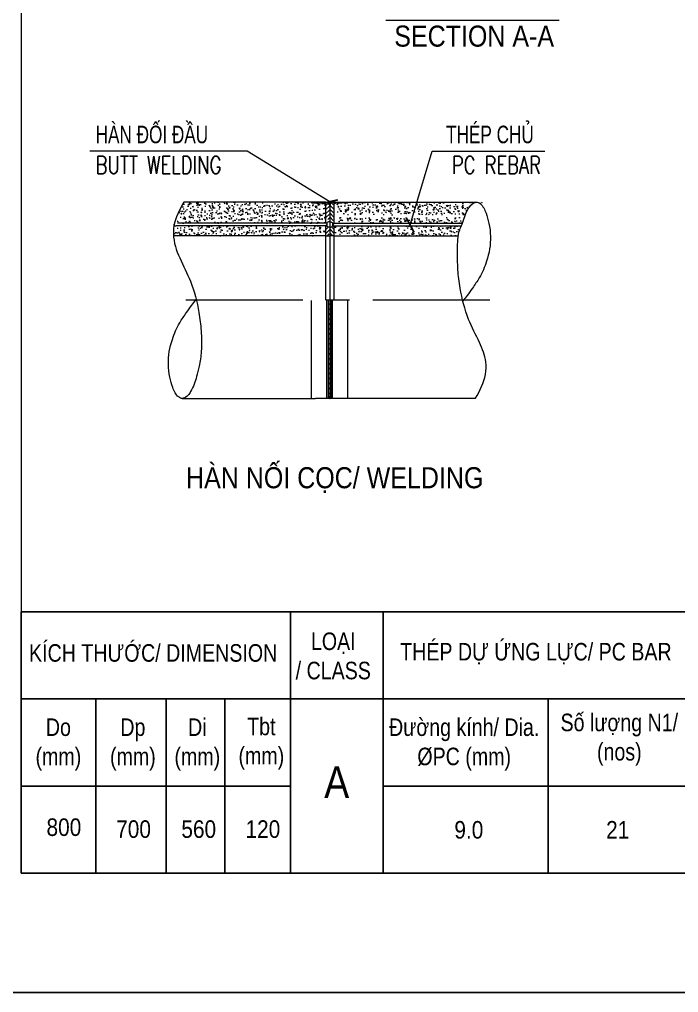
# Model space of a CAD drawing. Header units: millimetres. Extents: x -2123450 to -961021, y -260876 to 649159.
# Drawn here: x -1637070 to -1622988, y -137119 to -116336 of the extents above; entities that cross this region are included whole.
import ezdxf
from ezdxf.enums import TextEntityAlignment as Align

# ---------------------------------------------------------------- set-up
doc = ezdxf.new("R2010")
doc.units = ezdxf.units.MM
doc.header["$LTSCALE"] = 1000
doc.header["$MEASUREMENT"] = 0
doc.linetypes.add('CENTER2', pattern=[1.125, 0.75, -0.125, 0.125, -0.125])
doc.linetypes.add('CENTERX2', pattern=[4, 2.5, -0.5, 0.5, -0.5])
doc.layers.get('0').update_dxf_attribs({"linetype": 'CONTINUOUS'})
doc.layers.get('DEFPOINTS').update_dxf_attribs({"linetype": 'CONTINUOUS'})
for name, color, linetype, lineweight in [('1.NET BAO-F', 3, 'CONTINUOUS', 20), ('4.DIM-F', 1, 'CONTINUOUS', 15), ('9.NET MANH-F', 9, 'CONTINUOUS', 15), ('NDC_S_AXIS', 5, 'CENTER2', 15), ('NDC_S_BREAK-LINE', 1, 'CONTINUOUS', 15), ('NDC_S_CONTINUOUS', 3, 'CONTINUOUS', 20), ('NDC_S_ENG TEXT', 2, 'CONTINUOUS', 9), ('NDC_S_HATCH MATERIAL', 8, 'CONTINUOUS', 13), ('NDC_S_VN TEXT', 7, 'CONTINUOUS', 9)]:
    doc.layers.add(name, color=color, linetype=linetype, lineweight=lineweight)
doc.styles.add('Arial', font='arial.ttf')
doc.styles.add('NDC_ARIAL', font='arial.ttf', dxfattribs={"width": 0.8})
doc.styles.add('NDC_ROMANS', font='romans.shx', dxfattribs={"width": 0.8, "bigfont": 'vns.shx'})
doc.styles.add('Vnsimli', font='vnsimli.shx', dxfattribs={"width": 0.65})
doc.dimstyles.new('D1-1(SC25)', dxfattribs={"dimscale": 25, "dimtxt": 2, "dimasz": 1.5, "dimexe": 1.5, "dimexo": 0, "dimgap": 0.5, "dimtad": 1, "dimdec": 0, "dimzin": 0, "dimdsep": 46, "dimtxsty": 'Vnsimli', "dimblk": 'ARCHTICK', "dimcen": 1, "dimdle": 1.5, "dimclrd": 256, "dimclre": 256, "dimclrt": 2, "dimadec": 0, "dimazin": 0, "dimtfac": 1, "dimtdec": 0, "dimtix": 1, "dimtmove": 2, "dimatfit": 2, "dimldrblk": 'ARCHTICK', "dimfxl": 1, "dimtolj": 1, "dimtzin": 0, "dimlwd": -1, "dimlwe": -1, "dimarcsym": 0})
pattern_1 = [(50, (-1897923.27, -202038.22), (214.93242, -18.80415), [22.47432, -247.21747]), (355, (-1897923.27, -202038.22), (-41.57788, 225.40004), [17.97945, -197.77397]), (100.4514, (-1897905.35, -202039.79), (173.3547, 206.59575), [19.10023, -210.10252]), (46.1842, (-1897923.27, -201978.3), (319.80682, -49.59902), [33.71147, -370.8262]), (96.6356, (-1897896.6, -201982.42), (280.07872, 291.90176), [28.65034, -315.15372]), (351.1842, (-1897923.27, -201978.3), (280.0785, 291.90198), [26.96918, -296.66096]), (21, (-1897893.3, -201993.27), (178.8677, -120.64778), [22.47432, -247.21747]), (326, (-1897893.3, -201993.27), (72.91127, 217.29667), [17.97945, -197.77397]), (71.4514, (-1897878.4, -202003.33), (251.77904, 96.6487), [19.10023, -210.10252]), (37.5, (-1897923.266, -202038.22), (3.643792, 99.754151), [0, -195.37671, 0, -200.77055, 0, -198.523116]), (7.5, (-1897923.27, -202038.22), (78.83077, 118.18844), [0, -114.46918, 0, -190.88185, 0, -75.663527]), (327.5, (-1897990.09, -202038.22), (159.963915, -6.758737), [0, -74.914384, 0, -233.732877, 0, -310.14555]), (317.5, (-1898020.05, -202038.22), (174.75613, 29.99721), [0, -97.3887, 0, -155.2226, 0, -220.24829])]
pattern_2 = [(45, (-3222307.765, 471682.705), (-10.59449372, 10.59449372), [])]

# ---------------------------------------------------------------- blocks, each defined once
blk = doc.blocks.new('_ArchTick')
at = {"color": 0, "linetype": 'ByBlock', "lineweight": 0, "const_width": 0.15}
blk.add_lwpolyline([(-0.5, -0.5), (0.5, 0.5)], dxfattribs=at)

msp = doc.modelspace()

# ---------------------------------------------------------------- hatches: boundary and pattern name
at = {"layer": '9.NET MANH-F', "ltscale": 2}
h = msp.add_hatch(dxfattribs=at)
h.set_pattern_fill('ANSI31', color=256, scale=599.315068, angle=90, style=0)
h.set_pattern_definition([(135, (-2068441.794, 3668.81), (-52.972469, -52.972469), [])])
h.paths.add_polyline_path([(-1630468.57, -124431.1), (-1630440.88, -124431.1), (-1630440.88, -122333.49), (-1630468.57, -122333.49)])
h = msp.add_hatch(dxfattribs=at)
h.set_pattern_fill('ANSI31', color=256, scale=599.315068, angle=90, style=0)
h.set_pattern_definition([(45, (-1192467.655, 3668.81), (52.972469, -52.972469), [])])
h.paths.add_polyline_path([(-1630468.57, -124431.1), (-1630440.88, -124431.1), (-1630440.88, -122333.49), (-1630468.57, -122333.49)])
h = msp.add_hatch(dxfattribs=at)
h.set_pattern_fill('ANSI31', color=256, scale=599.315068, angle=90, style=0)
h.set_pattern_definition([(45, (-1192439.96, 3668.81), (52.972469, -52.972469), [])])
h.paths.add_polyline_path([(-1630440.88, -124431.1), (-1630413.18, -124431.1), (-1630413.18, -122333.49), (-1630440.88, -122333.49)])
h = msp.add_hatch(dxfattribs=at)
h.set_pattern_fill('ANSI31', color=256, scale=599.315068, angle=90, style=0)
h.set_pattern_definition([(135, (-2068414.1, 3668.81), (-52.972469, -52.972469), [])])
h.paths.add_polyline_path([(-1630440.88, -124431.1), (-1630413.18, -124431.1), (-1630413.18, -122333.49), (-1630440.88, -122333.49)])
at = {"layer": 'NDC_S_HATCH MATERIAL'}
h = msp.add_hatch(dxfattribs=at)
h.set_pattern_fill('AR-CONC', color=256, scale=29.965753, style=0)
h.set_pattern_definition(pattern_1)
h.paths.add_polyline_path([(-1633687.41, -120487.19), (-1633695.55, -120685.58), (-1630530.77, -120685.58), (-1630530.77, -120281.36), (-1630563.53, -120248.56), (-1630566.64, -120248.56), (-1630567.28, -120249.02), (-1630567.94, -120249.46), (-1630568.61, -120249.89), (-1630569.29, -120250.31), (-1630569.98, -120250.71), (-1630570.68, -120251.11), (-1630571.39, -120251.48), (-1630572.11, -120251.85), (-1630572.84, -120252.2), (-1630573.58, -120252.54), (-1630574.32, -120252.86), (-1630575.08, -120253.17), (-1630575.84, -120253.47), (-1630576.61, -120253.75), (-1630577.38, -120254.02), (-1630578.16, -120254.27), (-1630578.95, -120254.51), (-1630579.74, -120254.73), (-1630580.54, -120254.94), (-1630581.35, -120255.13), (-1630582.15, -120255.31), (-1630582.97, -120255.47), (-1630583.78, -120255.62), (-1630584.6, -120255.75), (-1630585.43, -120255.87), (-1630586.25, -120255.97), (-1630587.08, -120256.05), (-1630587.91, -120256.12), (-1630588.74, -120256.18), (-1630589.58, -120256.22), (-1630590.41, -120256.24), (-1630591.24, -120256.25), (-1630592.08, -120256.24), (-1630592.91, -120256.22), (-1630593.74, -120256.18), (-1630594.58, -120256.12), (-1630595.41, -120256.05), (-1630596.23, -120255.97), (-1630597.06, -120255.87), (-1630597.88, -120255.75), (-1630598.7, -120255.62), (-1630599.52, -120255.47), (-1630600.33, -120255.31), (-1630601.14, -120255.13), (-1630601.95, -120254.94), (-1630602.74, -120254.73), (-1630603.54, -120254.51), (-1630604.33, -120254.27), (-1630605.11, -120254.02), (-1630605.88, -120253.75), (-1630606.65, -120253.47), (-1630607.41, -120253.17), (-1630608.16, -120252.86), (-1630608.91, -120252.54), (-1630609.65, -120252.2), (-1630610.38, -120251.85), (-1630611.09, -120251.48), (-1630611.8, -120251.11), (-1630612.51, -120250.71), (-1630613.2, -120250.31), (-1630613.88, -120249.89), (-1630614.55, -120249.46), (-1630615.2, -120249.02), (-1630615.85, -120248.56), (-1630698.75, -120248.56), (-1630699.39, -120249.02), (-1630700.05, -120249.46), (-1630700.72, -120249.89), (-1630701.4, -120250.31), (-1630702.09, -120250.71), (-1630702.79, -120251.11), (-1630703.5, -120251.48), (-1630704.22, -120251.85), (-1630704.95, -120252.2), (-1630705.69, -120252.54), (-1630706.43, -120252.86), (-1630707.19, -120253.17), (-1630707.95, -120253.47), (-1630708.72, -120253.75), (-1630709.49, -120254.02), (-1630710.27, -120254.27), (-1630711.06, -120254.51), (-1630711.85, -120254.73), (-1630712.65, -120254.94), (-1630713.46, -120255.13), (-1630714.27, -120255.31), (-1630715.08, -120255.47), (-1630715.89, -120255.62), (-1630716.71, -120255.75), (-1630717.54, -120255.87), (-1630718.36, -120255.97), (-1630719.19, -120256.05), (-1630720.02, -120256.12), (-1630720.85, -120256.18), (-1630721.69, -120256.22), (-1630722.52, -120256.24), (-1630723.36, -120256.25), (-1630724.19, -120256.24), (-1630725.02, -120256.22), (-1630725.86, -120256.18), (-1630726.69, -120256.12), (-1630727.52, -120256.05), (-1630728.35, -120255.97), (-1630729.17, -120255.87), (-1630730, -120255.75), (-1630730.82, -120255.62), (-1630731.63, -120255.47), (-1630732.44, -120255.31), (-1630733.25, -120255.13), (-1630734.06, -120254.94), (-1630734.86, -120254.73), (-1630735.65, -120254.51), (-1630736.44, -120254.27), (-1630737.22, -120254.02), (-1630737.99, -120253.75), (-1630738.76, -120253.47), (-1630739.52, -120253.17), (-1630740.28, -120252.86), (-1630741.02, -120252.54), (-1630741.76, -120252.2), (-1630742.49, -120251.85), (-1630743.21, -120251.48), (-1630743.92, -120251.11), (-1630744.62, -120250.71), (-1630745.31, -120250.31), (-1630745.99, -120249.89), (-1630746.66, -120249.46), (-1630747.32, -120249.02), (-1630747.96, -120248.56), (-1630830.43, -120248.56), (-1630830.43, -120235.89), (-1633556.86, -120235.89), (-1633565.96, -120252.28), (-1633575.89, -120270.19), (-1633585.79, -120288.11), (-1633595.63, -120306.05), (-1633605.41, -120324), (-1633615.09, -120341.98), (-1633624.68, -120359.99), (-1633634.14, -120378.03), (-1633643.46, -120396.1), (-1633652.63, -120414.22), (-1633661.63, -120432.38), (-1633670.44, -120450.59), (-1633679.04, -120468.86), (-1633757.73, -120685.48)])
h = msp.add_hatch(dxfattribs=at)
h.set_pattern_fill('ANSI31', color=256, scale=119.863014, style=0)
h.set_pattern_definition(pattern_2)
h.paths.add_polyline_path([(-1630521.05, -120235.89), (-1630830.43, -120235.89), (-1630830.43, -120248.56), (-1630521.05, -120248.56)])
h = msp.add_hatch(dxfattribs=at)
h.set_pattern_fill('ANSI31', color=256, scale=479.452055, angle=90, style=0)
h.set_pattern_definition([(225, (-1897923.266, -136664.89), (-42.377975, 42.377975), [])])
h.paths.add_polyline_path([(-1630530.77, -120237.32), (-1630440.88, -120237.32), (-1630440.88, -120601.26), (-1630452.8, -120601.26), (-1630453.7, -120601.21), (-1630454.61, -120601.17), (-1630455.53, -120601.16), (-1630456.46, -120601.15), (-1630457.38, -120601.17), (-1630458.32, -120601.2), (-1630459.25, -120601.25), (-1630460.19, -120601.32), (-1630461.13, -120601.4), (-1630462.08, -120601.5), (-1630463.02, -120601.62), (-1630463.97, -120601.75), (-1630464.92, -120601.9), (-1630465.86, -120602.07), (-1630466.81, -120602.25), (-1630467.75, -120602.45), (-1630468.69, -120602.67), (-1630469.63, -120602.9), (-1630470.57, -120603.15), (-1630471.5, -120603.41), (-1630472.43, -120603.69), (-1630473.35, -120603.99), (-1630474.27, -120604.3), (-1630475.18, -120604.62), (-1630476.09, -120604.96), (-1630476.98, -120605.32), (-1630477.88, -120605.69), (-1630478.76, -120606.07), (-1630479.63, -120606.47), (-1630480.5, -120606.88), (-1630481.35, -120607.3), (-1630482.2, -120607.74), (-1630483.03, -120608.19), (-1630483.86, -120608.66), (-1630484.67, -120609.13), (-1630485.47, -120609.62), (-1630486.25, -120610.12), (-1630487.03, -120610.63), (-1630487.79, -120611.15), (-1630488.53, -120611.69), (-1630489.27, -120612.23), (-1630489.98, -120612.79), (-1630490.68, -120613.35), (-1630491.37, -120613.93), (-1630492.04, -120614.51), (-1630492.69, -120615.1), (-1630493.33, -120615.71), (-1630493.94, -120616.32), (-1630494.54, -120616.93), (-1630495.13, -120617.56), (-1630495.69, -120618.19), (-1630496.23, -120618.83), (-1630496.76, -120619.47), (-1630497.27, -120620.12), (-1630497.75, -120620.78), (-1630498.22, -120621.44), (-1630498.66, -120622.11), (-1630499.09, -120622.78), (-1630499.49, -120623.45), (-1630499.88, -120624.13), (-1630500.24, -120624.81), (-1630500.58, -120625.5), (-1630500.9, -120626.18), (-1630501.2, -120626.87), (-1630530.77, -120626.87)])
h.paths.add_polyline_path([(-1630501.2, -120745.52), (-1630501.2, -120686.8), (-1630530.77, -120686.8), (-1630530.77, -120943.82), (-1630521.05, -120943.82), (-1630521.05, -120956.5), (-1630467.83, -120956.5), (-1630440.88, -120895.97), (-1630440.88, -120771.13), (-1630452.8, -120771.13), (-1630453.56, -120771.17), (-1630454.33, -120771.2), (-1630455.1, -120771.23), (-1630455.87, -120771.23), (-1630456.65, -120771.23), (-1630457.43, -120771.22), (-1630458.22, -120771.19), (-1630459.01, -120771.15), (-1630459.8, -120771.1), (-1630460.59, -120771.04), (-1630461.38, -120770.96), (-1630462.18, -120770.87), (-1630462.97, -120770.77), (-1630463.77, -120770.66), (-1630464.57, -120770.54), (-1630465.36, -120770.41), (-1630466.16, -120770.26), (-1630466.96, -120770.1), (-1630467.75, -120769.93), (-1630468.54, -120769.75), (-1630469.33, -120769.56), (-1630470.12, -120769.36), (-1630470.91, -120769.14), (-1630471.7, -120768.92), (-1630472.48, -120768.68), (-1630473.25, -120768.43), (-1630474.03, -120768.17), (-1630474.8, -120767.9), (-1630475.56, -120767.62), (-1630476.32, -120767.33), (-1630477.08, -120767.03), (-1630477.83, -120766.72), (-1630478.57, -120766.4), (-1630479.31, -120766.07), (-1630480.04, -120765.73), (-1630480.77, -120765.38), (-1630481.49, -120765.02), (-1630482.2, -120764.65), (-1630482.9, -120764.27), (-1630483.6, -120763.88), (-1630484.29, -120763.48), (-1630484.96, -120763.08), (-1630485.63, -120762.66), (-1630486.3, -120762.24), (-1630486.95, -120761.81), (-1630487.59, -120761.37), (-1630488.22, -120760.93), (-1630488.84, -120760.47), (-1630489.46, -120760.01), (-1630490.06, -120759.54), (-1630490.65, -120759.06), (-1630491.23, -120758.58), (-1630491.79, -120758.09), (-1630492.35, -120757.6), (-1630492.89, -120757.09), (-1630493.42, -120756.59), (-1630493.94, -120756.07), (-1630494.45, -120755.55), (-1630494.94, -120755.03), (-1630495.42, -120754.5), (-1630495.89, -120753.96), (-1630496.35, -120753.42), (-1630496.79, -120752.88), (-1630497.21, -120752.33), (-1630497.63, -120751.78), (-1630498.02, -120751.22), (-1630498.41, -120750.67), (-1630498.78, -120750.1), (-1630499.13, -120749.54), (-1630499.47, -120748.97), (-1630499.8, -120748.4), (-1630500.11, -120747.83), (-1630500.4, -120747.25), (-1630500.68, -120746.67), (-1630500.95, -120746.09)])
h = msp.add_hatch(color=256, dxfattribs=at)
edge = h.paths.add_edge_path()
edge.add_arc((-1630440.88, -120298.37), 68.05, 66.664535, 90)
edge.add_line((-1630440.88, -120230.33), (-1630440.88, -120296.42))
edge.add_line((-1630440.88, -120296.42), (-1630431.9, -120296.42))
edge.add_line((-1630431.9, -120296.42), (-1630413.92, -120235.89))
edge = h.paths.add_edge_path()
edge.add_arc((-1630440.88, -120298.37), 68.05, 90, 113.335465)
edge.add_line((-1630467.83, -120235.89), (-1630449.85, -120296.42))
edge.add_line((-1630449.85, -120296.42), (-1630440.88, -120296.42))
edge.add_line((-1630440.88, -120296.42), (-1630440.88, -120230.33))
h = msp.add_hatch(dxfattribs=at)
h.set_pattern_fill('ANSI31', color=256, scale=479.452055, style=0)
h.set_pattern_definition([(315, (-1897923.266, -136664.89), (-42.377975, -42.377975), [])])
h.paths.add_polyline_path([(-1630440.88, -120237.32), (-1630350.98, -120237.32), (-1630350.98, -120626.87), (-1630380.56, -120626.87), (-1630380.85, -120626.18), (-1630381.17, -120625.5), (-1630381.51, -120624.81), (-1630381.88, -120624.13), (-1630382.26, -120623.45), (-1630382.66, -120622.78), (-1630383.09, -120622.11), (-1630383.53, -120621.44), (-1630384, -120620.78), (-1630384.49, -120620.12), (-1630384.99, -120619.47), (-1630385.52, -120618.83), (-1630386.06, -120618.19), (-1630386.63, -120617.56), (-1630387.21, -120616.93), (-1630387.81, -120616.32), (-1630388.43, -120615.71), (-1630389.06, -120615.1), (-1630389.72, -120614.51), (-1630390.39, -120613.93), (-1630391.07, -120613.35), (-1630391.77, -120612.79), (-1630392.49, -120612.23), (-1630393.22, -120611.69), (-1630393.97, -120611.15), (-1630394.73, -120610.63), (-1630395.5, -120610.12), (-1630396.29, -120609.62), (-1630397.09, -120609.13), (-1630397.9, -120608.66), (-1630398.72, -120608.19), (-1630399.55, -120607.74), (-1630400.4, -120607.3), (-1630401.26, -120606.88), (-1630402.12, -120606.47), (-1630402.99, -120606.07), (-1630403.88, -120605.69), (-1630404.77, -120605.32), (-1630405.67, -120604.96), (-1630406.57, -120604.62), (-1630407.48, -120604.3), (-1630408.4, -120603.99), (-1630409.33, -120603.69), (-1630410.25, -120603.41), (-1630411.19, -120603.15), (-1630412.12, -120602.9), (-1630413.06, -120602.67), (-1630414, -120602.45), (-1630414.95, -120602.25), (-1630415.89, -120602.07), (-1630416.84, -120601.9), (-1630417.78, -120601.75), (-1630418.73, -120601.62), (-1630419.68, -120601.5), (-1630420.62, -120601.4), (-1630421.56, -120601.32), (-1630422.5, -120601.25), (-1630423.44, -120601.2), (-1630424.37, -120601.17), (-1630425.3, -120601.15), (-1630426.22, -120601.16), (-1630427.14, -120601.17), (-1630428.05, -120601.21), (-1630428.96, -120601.26), (-1630440.88, -120601.26)])
h.paths.add_polyline_path([(-1630387.81, -120697.36), (-1630387.5, -120697.06), (-1630387.21, -120696.74)])
h.paths.add_polyline_path([(-1630413.53, -120711.12), (-1630413.06, -120711.01), (-1630414, -120711.22)])
h.paths.add_polyline_path([(-1630415.42, -120711.52), (-1630414.95, -120711.42), (-1630415.89, -120711.61)])
h.paths.add_polyline_path([(-1630411.65, -120710.66), (-1630411.19, -120710.53), (-1630412.12, -120710.78)])
h.paths.add_polyline_path([(-1630417.31, -120711.86), (-1630416.84, -120711.77), (-1630417.78, -120711.92)])
h.paths.add_polyline_path([(-1630409.79, -120710.13), (-1630409.33, -120709.98), (-1630410.25, -120710.26)])
h.paths.add_polyline_path([(-1630419.2, -120712.12), (-1630418.73, -120712.06), (-1630419.68, -120712.17)])
h.paths.add_polyline_path([(-1630407.94, -120709.54), (-1630407.48, -120709.38), (-1630408.4, -120709.69)])
h.paths.add_polyline_path([(-1630421.09, -120712.32), (-1630420.62, -120712.27), (-1630421.56, -120712.36)])
h.paths.add_polyline_path([(-1630406.12, -120708.89), (-1630405.67, -120708.72), (-1630406.57, -120709.06)])
h.paths.add_polyline_path([(-1630422.97, -120712.46), (-1630422.5, -120712.42), (-1630423.44, -120712.47)])
h.paths.add_polyline_path([(-1630404.32, -120708.18), (-1630403.88, -120707.99), (-1630404.77, -120708.36)])
h.paths.add_polyline_path([(-1630424.84, -120712.52), (-1630424.37, -120712.51), (-1630425.3, -120712.52)])
h.paths.add_polyline_path([(-1630402.55, -120707.42), (-1630402.12, -120707.21), (-1630402.99, -120707.61)])
h.paths.add_polyline_path([(-1630426.68, -120712.52), (-1630426.22, -120712.52), (-1630427.14, -120712.5)])
h.paths.add_polyline_path([(-1630400.82, -120706.59), (-1630400.4, -120706.38), (-1630401.26, -120706.8)])
h.paths.add_polyline_path([(-1630380.56, -120686.8), (-1630380.56, -120745.52), (-1630381.01, -120746.54), (-1630381.51, -120747.56), (-1630382.05, -120748.57), (-1630382.64, -120749.58), (-1630383.28, -120750.57), (-1630383.97, -120751.56), (-1630384.7, -120752.54), (-1630385.47, -120753.5), (-1630386.28, -120754.45), (-1630387.14, -120755.38), (-1630388.04, -120756.3), (-1630388.97, -120757.2), (-1630389.95, -120758.08), (-1630390.96, -120758.94), (-1630392, -120759.78), (-1630393.08, -120760.6), (-1630394.19, -120761.39), (-1630395.34, -120762.16), (-1630396.51, -120762.91), (-1630397.71, -120763.62), (-1630398.93, -120764.31), (-1630400.18, -120764.97), (-1630401.46, -120765.61), (-1630402.75, -120766.21), (-1630404.06, -120766.78), (-1630405.39, -120767.32), (-1630406.74, -120767.83), (-1630408.1, -120768.3), (-1630409.48, -120768.74), (-1630410.86, -120769.15), (-1630412.25, -120769.52), (-1630413.65, -120769.86), (-1630415.06, -120770.16), (-1630416.46, -120770.42), (-1630417.87, -120770.65), (-1630419.28, -120770.84), (-1630420.69, -120770.99), (-1630422.09, -120771.11), (-1630423.48, -120771.19), (-1630424.87, -120771.23), (-1630426.24, -120771.23), (-1630427.61, -120771.2), (-1630428.96, -120771.13), (-1630440.88, -120771.13), (-1630440.88, -120895.97), (-1630413.92, -120956.5), (-1630360.7, -120956.5), (-1630360.7, -120943.82), (-1630350.98, -120943.82), (-1630350.98, -120686.8)])
h.paths.add_polyline_path([(-1630399.13, -120705.72), (-1630398.72, -120705.49), (-1630399.55, -120705.94)])
h.paths.add_polyline_path([(-1630381.17, -120688.18), (-1630381, -120687.84), (-1630380.85, -120687.49)])
h.paths.add_polyline_path([(-1630397.48, -120704.79), (-1630397.09, -120704.55), (-1630397.9, -120705.02)])
h.paths.add_polyline_path([(-1630381.88, -120689.54), (-1630381.68, -120689.21), (-1630381.51, -120688.86)])
h.paths.add_polyline_path([(-1630395.89, -120703.81), (-1630395.5, -120703.56), (-1630396.29, -120704.06)])
h.paths.add_polyline_path([(-1630382.66, -120690.9), (-1630382.45, -120690.56), (-1630382.26, -120690.22)])
h.paths.add_polyline_path([(-1630394.34, -120702.79), (-1630393.97, -120702.52), (-1630394.73, -120703.05)])
h.paths.add_polyline_path([(-1630383.53, -120692.24), (-1630383.3, -120691.9), (-1630383.09, -120691.57)])
h.paths.add_polyline_path([(-1630392.85, -120701.72), (-1630392.49, -120701.44), (-1630393.22, -120701.99)])
h.paths.add_polyline_path([(-1630384.49, -120693.55), (-1630384.23, -120693.23), (-1630384, -120692.9)])
h.paths.add_polyline_path([(-1630391.41, -120700.61), (-1630391.07, -120700.32), (-1630391.77, -120700.89)])
h.paths.add_polyline_path([(-1630385.52, -120694.85), (-1630385.25, -120694.53), (-1630384.99, -120694.2)])
h.paths.add_polyline_path([(-1630390.04, -120699.46), (-1630389.72, -120699.17), (-1630390.39, -120699.75)])
h.paths.add_polyline_path([(-1630386.63, -120696.12), (-1630386.34, -120695.81), (-1630386.06, -120695.49)])
h.paths.add_polyline_path([(-1630389.06, -120698.57), (-1630388.74, -120698.28), (-1630388.43, -120697.97)])
h = msp.add_hatch(dxfattribs=at)
h.set_pattern_fill('ANSI31', color=256, scale=119.863014, style=0)
h.set_pattern_definition(pattern_2)
h.paths.add_polyline_path([(-1630360.7, -120235.89), (-1630051.32, -120235.89), (-1630051.32, -120248.56), (-1630360.7, -120248.56)])
h = msp.add_hatch(dxfattribs=at)
h.set_pattern_fill('AR-CONC', color=256, scale=29.965753, style=0)
h.set_pattern_definition(pattern_1)
h.paths.add_polyline_path([(-1627627.14, -121074.93), (-1627627.14, -121074.93), (-1627627.34, -121075.67)])
h.paths.add_polyline_path([(-1627218.42, -120279.52), (-1627219.12, -120279.97), (-1627217.71, -120279.09)])
h.paths.add_polyline_path([(-1627286.32, -120332.71), (-1627286.92, -120333.28), (-1627285.72, -120332.14)])
h.paths.add_polyline_path([(-1627380.85, -120451.2), (-1627381.3, -120451.9), (-1627381.74, -120452.61)])
h.paths.add_polyline_path([(-1627379.06, -120448.39), (-1627379.51, -120449.09), (-1627379.96, -120449.79)])
h.paths.add_polyline_path([(-1627283.9, -120330.43), (-1627284.51, -120331), (-1627283.3, -120329.86)])
h.paths.add_polyline_path([(-1627288.72, -120335.01), (-1627289.31, -120335.59), (-1627288.12, -120334.43)])
h.paths.add_polyline_path([(-1627382.63, -120454.02), (-1627383.07, -120454.72), (-1627383.51, -120455.43)])
h.paths.add_polyline_path([(-1627377.27, -120445.59), (-1627377.72, -120446.28), (-1627378.17, -120446.99)])
h.paths.add_polyline_path([(-1627281.47, -120328.16), (-1627282.08, -120328.73), (-1627280.86, -120327.6)])
h.paths.add_polyline_path([(-1627291.1, -120337.32), (-1627291.69, -120337.91), (-1627290.5, -120336.75)])
h.paths.add_polyline_path([(-1627384.4, -120456.84), (-1627384.83, -120457.54), (-1627385.28, -120458.25)])
h.paths.add_polyline_path([(-1627375.46, -120442.79), (-1627375.91, -120443.48), (-1627376.37, -120444.19)])
h.paths.add_polyline_path([(-1627279.03, -120325.91), (-1627279.64, -120326.47), (-1627278.41, -120325.35)])
h.paths.add_polyline_path([(-1627293.46, -120339.65), (-1627294.05, -120340.24), (-1627292.87, -120339.07)])
h.paths.add_polyline_path([(-1627386.15, -120459.67), (-1627386.59, -120460.37), (-1627387.03, -120461.08)])
h.paths.add_polyline_path([(-1627373.64, -120440), (-1627374.1, -120440.69), (-1627374.55, -120441.39)])
h.paths.add_polyline_path([(-1627276.57, -120323.68), (-1627277.18, -120324.24), (-1627275.95, -120323.13)])
h.paths.add_polyline_path([(-1627295.81, -120342), (-1627296.39, -120342.59), (-1627295.22, -120341.42)])
h.paths.add_polyline_path([(-1627387.9, -120462.5), (-1627388.34, -120463.21), (-1627388.77, -120463.92)])
h.paths.add_polyline_path([(-1627371.81, -120437.22), (-1627372.27, -120437.91), (-1627372.73, -120438.61)])
h.paths.add_polyline_path([(-1627274.09, -120321.47), (-1627274.71, -120322.02), (-1627273.47, -120320.92)])
h.paths.add_polyline_path([(-1627298.14, -120344.37), (-1627298.72, -120344.96), (-1627297.56, -120343.78)])
h.paths.add_polyline_path([(-1627389.64, -120465.34), (-1627390.07, -120466.05), (-1627390.51, -120466.76)])
h.paths.add_polyline_path([(-1627369.98, -120434.45), (-1627370.44, -120435.13), (-1627370.9, -120435.83)])
h.paths.add_polyline_path([(-1627271.6, -120319.27), (-1627272.22, -120319.82), (-1627270.97, -120318.73)])
h.paths.add_polyline_path([(-1627300.46, -120346.74), (-1627301.03, -120347.34), (-1627299.88, -120346.15)])
h.paths.add_polyline_path([(-1627391.37, -120468.19), (-1627391.8, -120468.89), (-1627392.23, -120469.61)])
h.paths.add_polyline_path([(-1627368.13, -120431.68), (-1627368.59, -120432.37), (-1627369.05, -120433.06)])
h.paths.add_polyline_path([(-1627269.09, -120317.09), (-1627269.71, -120317.64), (-1627268.45, -120316.55)])
h.paths.add_polyline_path([(-1627302.76, -120349.14), (-1627303.33, -120349.74), (-1627302.18, -120348.54)])
h.paths.add_polyline_path([(-1627393.09, -120471.04), (-1627393.52, -120471.75), (-1627393.95, -120472.46)])
h.paths.add_polyline_path([(-1627366.27, -120428.92), (-1627366.73, -120429.61), (-1627367.2, -120430.3)])
h.paths.add_polyline_path([(-1627266.56, -120314.93), (-1627267.19, -120315.47), (-1627265.93, -120314.4)])
h.paths.add_polyline_path([(-1627305.04, -120351.55), (-1627305.61, -120352.15), (-1627304.47, -120350.95)])
h.paths.add_polyline_path([(-1627394.81, -120473.89), (-1627395.23, -120474.6), (-1627395.66, -120475.32)])
h.paths.add_polyline_path([(-1627364.39, -120426.17), (-1627364.86, -120426.85), (-1627365.33, -120427.54)])
h.paths.add_polyline_path([(-1627264.02, -120312.79), (-1627264.65, -120313.33), (-1627263.38, -120312.26)])
h.paths.add_polyline_path([(-1627307.31, -120353.97), (-1627307.87, -120354.58), (-1627306.74, -120353.36)])
h.paths.add_polyline_path([(-1627396.51, -120476.75), (-1627396.93, -120477.46), (-1627397.36, -120478.18)])
h.paths.add_polyline_path([(-1627362.51, -120423.43), (-1627362.98, -120424.11), (-1627363.45, -120424.8)])
h.paths.add_polyline_path([(-1627261.46, -120310.67), (-1627262.1, -120311.2), (-1627260.82, -120310.15)])
h.paths.add_polyline_path([(-1627309.56, -120356.41), (-1627310.12, -120357.02), (-1627309, -120355.8)])
h.paths.add_polyline_path([(-1627398.21, -120479.62), (-1627398.63, -120480.33), (-1627399.05, -120481.05)])
h.paths.add_polyline_path([(-1627360.62, -120420.7), (-1627361.09, -120421.37), (-1627361.56, -120422.06)])
h.paths.add_polyline_path([(-1627258.89, -120308.57), (-1627259.53, -120309.1), (-1627258.24, -120308.05)])
h.paths.add_polyline_path([(-1627311.79, -120358.86), (-1627312.35, -120359.47), (-1627311.24, -120358.25)])
h.paths.add_polyline_path([(-1627399.9, -120482.49), (-1627400.31, -120483.2), (-1627400.74, -120483.92)])
h.paths.add_polyline_path([(-1627358.71, -120417.97), (-1627359.19, -120418.65), (-1627359.66, -120419.33)])
h.paths.add_polyline_path([(-1627256.3, -120306.49), (-1627256.95, -120307.01), (-1627255.65, -120305.97)])
h.paths.add_polyline_path([(-1627314.01, -120361.32), (-1627314.56, -120361.94), (-1627313.46, -120360.71)])
h.paths.add_polyline_path([(-1627401.58, -120485.36), (-1627401.99, -120486.08), (-1627402.41, -120486.8)])
h.paths.add_polyline_path([(-1627356.79, -120415.26), (-1627357.27, -120415.93), (-1627357.75, -120416.61)])
h.paths.add_polyline_path([(-1627253.69, -120304.42), (-1627254.35, -120304.94), (-1627253.04, -120303.91)])
h.paths.add_polyline_path([(-1627316.21, -120363.8), (-1627316.76, -120364.43), (-1627315.67, -120363.18)])
h.paths.add_polyline_path([(-1627403.25, -120488.24), (-1627403.66, -120488.96), (-1627404.08, -120489.68)])
h.paths.add_polyline_path([(-1627354.86, -120412.55), (-1627355.34, -120413.22), (-1627355.83, -120413.9)])
h.paths.add_polyline_path([(-1627251.07, -120302.38), (-1627251.73, -120302.89), (-1627250.42, -120301.88)])
h.paths.add_polyline_path([(-1627318.4, -120366.29), (-1627318.95, -120366.92), (-1627317.86, -120365.67)])
h.paths.add_polyline_path([(-1627404.91, -120491.12), (-1627405.33, -120491.84), (-1627405.74, -120492.56)])
h.paths.add_polyline_path([(-1627352.92, -120409.85), (-1627353.4, -120410.52), (-1627353.89, -120411.2)])
h.paths.add_polyline_path([(-1627248.44, -120300.36), (-1627249.1, -120300.86), (-1627247.78, -120299.86)])
h.paths.add_polyline_path([(-1627320.58, -120368.8), (-1627321.12, -120369.43), (-1627320.03, -120368.17)])
h.paths.add_polyline_path([(-1627406.57, -120494), (-1627406.98, -120494.72), (-1627407.39, -120495.45)])
h.paths.add_polyline_path([(-1627350.96, -120407.17), (-1627351.45, -120407.83), (-1627351.94, -120408.51)])
h.paths.add_polyline_path([(-1627245.79, -120298.36), (-1627246.45, -120298.86), (-1627245.12, -120297.86)])
h.paths.add_polyline_path([(-1627322.73, -120371.32), (-1627323.27, -120371.95), (-1627322.2, -120370.69)])
h.paths.add_polyline_path([(-1627408.22, -120496.89), (-1627408.63, -120497.61), (-1627409.04, -120498.34)])
h.paths.add_polyline_path([(-1627349, -120404.49), (-1627349.49, -120405.15), (-1627349.98, -120405.83)])
h.paths.add_polyline_path([(-1627243.12, -120296.37), (-1627243.79, -120296.87), (-1627242.45, -120295.89)])
h.paths.add_polyline_path([(-1627324.88, -120373.85), (-1627325.41, -120374.49), (-1627324.34, -120373.22)])
h.paths.add_polyline_path([(-1627409.86, -120499.79), (-1627410.27, -120500.51), (-1627410.68, -120501.23)])
h.paths.add_polyline_path([(-1627347.02, -120401.82), (-1627347.51, -120402.49), (-1627348.01, -120403.16)])
h.paths.add_polyline_path([(-1627240.44, -120294.41), (-1627241.11, -120294.91), (-1627239.76, -120293.93)])
h.paths.add_polyline_path([(-1627327, -120376.39), (-1627327.53, -120377.04), (-1627326.47, -120375.76)])
h.paths.add_polyline_path([(-1627411.49, -120502.68), (-1627411.9, -120503.41), (-1627412.31, -120504.13)])
h.paths.add_polyline_path([(-1627345.02, -120399.17), (-1627345.52, -120399.83), (-1627346.02, -120400.49)])
h.paths.add_polyline_path([(-1627543.66, -120505.58), (-1627538.62, -120492.99), (-1627532.39, -120478.21), (-1627525.88, -120463.55), (-1627519.11, -120449.01), (-1627512.06, -120434.59), (-1627504.75, -120420.29), (-1627497.15, -120406.13), (-1627489.29, -120392.1), (-1627481.16, -120378.22), (-1627472.73, -120364.51), (-1627463.94, -120351.04), (-1627454.72, -120337.89), (-1627445.02, -120325.13), (-1627434.75, -120312.83), (-1627423.87, -120301.08), (-1627412.33, -120289.94), (-1627400.13, -120279.51), (-1627387.3, -120269.86), (-1627373.86, -120261.08), (-1627359.81, -120253.32), (-1627345.16, -120246.74), (-1627329.91, -120241.48), (-1627314.21, -120238.15), (-1627298.41, -120237.79), (-1627282.73, -120240.44), (-1627267.33, -120245.6), (-1627252.38, -120252.81), (-1627238.04, -120261.56), (-1627224.47, -120271.38), (-1627216.28, -120278.19), (-1627216.3, -120278.21), (-1627214.89, -120277.34), (-1627213.47, -120276.47), (-1627212.05, -120275.61), (-1627210.62, -120274.76), (-1627209.19, -120273.91), (-1627207.76, -120273.07), (-1627206.32, -120272.24), (-1627204.88, -120271.41), (-1627203.44, -120270.59), (-1627201.99, -120269.78), (-1627200.54, -120268.97), (-1627199.08, -120268.17), (-1627197.62, -120267.37), (-1627196.16, -120266.59), (-1627194.69, -120265.81), (-1627193.22, -120265.04), (-1627191.74, -120264.27), (-1627190.26, -120263.51), (-1627188.78, -120262.76), (-1627187.3, -120262.02), (-1627185.81, -120261.28), (-1627184.31, -120260.55), (-1627182.81, -120259.83), (-1627181.31, -120259.12), (-1627179.81, -120258.41), (-1627178.3, -120257.71), (-1627176.79, -120257.02), (-1627175.27, -120256.34), (-1627173.75, -120255.67), (-1627172.22, -120255), (-1627170.7, -120254.34), (-1627169.17, -120253.69), (-1627167.63, -120253.05), (-1627166.09, -120252.41), (-1627164.55, -120251.78), (-1627163, -120251.17), (-1627161.45, -120250.56), (-1627159.9, -120249.95), (-1627158.34, -120249.36), (-1627156.78, -120248.77), (-1627155.21, -120248.2), (-1627153.65, -120247.63), (-1627152.07, -120247.07), (-1627150.5, -120246.52), (-1627148.92, -120245.98), (-1627147.33, -120245.45), (-1627145.75, -120244.92), (-1627144.15, -120244.41), (-1627142.56, -120243.9), (-1627140.96, -120243.41), (-1627139.36, -120242.93), (-1627137.76, -120242.45), (-1627136.15, -120241.99), (-1627134.54, -120241.54), (-1627132.93, -120241.1), (-1627131.31, -120240.68), (-1627129.69, -120240.27), (-1627128.07, -120239.87), (-1627126.45, -120239.49), (-1627124.83, -120239.12), (-1627123.2, -120238.77), (-1627121.58, -120238.43), (-1627119.95, -120238.11), (-1627118.32, -120237.81), (-1627116.69, -120237.52), (-1627115.05, -120237.25), (-1627113.42, -120237), (-1627111.79, -120236.76), (-1627110.15, -120236.55), (-1627108.51, -120236.36), (-1627106.88, -120236.18), (-1627105.24, -120236.03), (-1627103.61, -120235.89), (-1630051.32, -120235.89), (-1630051.32, -120248.56), (-1630133.79, -120248.56), (-1630134.44, -120249.02), (-1630135.1, -120249.46), (-1630135.77, -120249.89), (-1630136.45, -120250.31), (-1630137.14, -120250.71), (-1630137.84, -120251.11), (-1630138.55, -120251.48), (-1630139.27, -120251.85), (-1630140, -120252.2), (-1630140.73, -120252.54), (-1630141.48, -120252.86), (-1630142.23, -120253.17), (-1630142.99, -120253.47), (-1630143.76, -120253.75), (-1630144.53, -120254.02), (-1630145.32, -120254.27), (-1630146.1, -120254.51), (-1630146.9, -120254.73), (-1630147.7, -120254.94), (-1630148.5, -120255.13), (-1630149.31, -120255.31), (-1630150.12, -120255.47), (-1630150.94, -120255.62), (-1630151.76, -120255.75), (-1630152.58, -120255.87), (-1630153.41, -120255.97), (-1630154.24, -120256.05), (-1630155.07, -120256.12), (-1630155.9, -120256.18), (-1630156.73, -120256.22), (-1630157.56, -120256.24), (-1630158.4, -120256.25), (-1630159.23, -120256.24), (-1630160.07, -120256.22), (-1630160.9, -120256.18), (-1630161.73, -120256.12), (-1630162.56, -120256.05), (-1630163.39, -120255.97), (-1630164.22, -120255.87), (-1630165.04, -120255.75), (-1630165.86, -120255.62), (-1630166.68, -120255.47), (-1630167.49, -120255.31), (-1630168.3, -120255.13), (-1630169.1, -120254.94), (-1630169.9, -120254.73), (-1630170.69, -120254.51), (-1630171.48, -120254.27), (-1630172.26, -120254.02), (-1630173.04, -120253.75), (-1630173.8, -120253.47), (-1630174.57, -120253.17), (-1630175.32, -120252.86), (-1630176.06, -120252.54), (-1630176.8, -120252.2), (-1630177.53, -120251.85), (-1630178.25, -120251.48), (-1630178.96, -120251.11), (-1630179.66, -120250.71), (-1630180.35, -120250.31), (-1630181.03, -120249.89), (-1630181.7, -120249.46), (-1630182.36, -120249.02), (-1630183.01, -120248.56), (-1630265.9, -120248.56), (-1630266.55, -120249.02), (-1630267.21, -120249.46), (-1630267.88, -120249.89), (-1630268.56, -120250.31), (-1630269.25, -120250.71), (-1630269.95, -120251.11), (-1630270.66, -120251.48), (-1630271.38, -120251.85), (-1630272.11, -120252.2), (-1630272.84, -120252.54), (-1630273.59, -120252.86), (-1630274.34, -120253.17), (-1630275.1, -120253.47), (-1630275.87, -120253.75), (-1630276.65, -120254.02), (-1630277.43, -120254.27), (-1630278.22, -120254.51), (-1630279.01, -120254.73), (-1630279.81, -120254.94), (-1630280.61, -120255.13), (-1630281.42, -120255.31), (-1630282.23, -120255.47), (-1630283.05, -120255.62), (-1630283.87, -120255.75), (-1630284.69, -120255.87), (-1630285.52, -120255.97), (-1630286.35, -120256.05), (-1630287.18, -120256.12), (-1630288.01, -120256.18), (-1630288.84, -120256.22), (-1630289.68, -120256.24), (-1630290.51, -120256.25), (-1630291.34, -120256.24), (-1630292.18, -120256.22), (-1630293.01, -120256.18), (-1630293.84, -120256.12), (-1630294.67, -120256.05), (-1630295.5, -120255.97), (-1630296.33, -120255.87), (-1630297.15, -120255.75), (-1630297.97, -120255.62), (-1630298.79, -120255.47), (-1630299.6, -120255.31), (-1630300.41, -120255.13), (-1630301.21, -120254.94), (-1630302.01, -120254.73), (-1630302.8, -120254.51), (-1630303.59, -120254.27), (-1630304.37, -120254.02), (-1630305.15, -120253.75), (-1630305.92, -120253.47), (-1630306.68, -120253.17), (-1630307.43, -120252.86), (-1630308.18, -120252.54), (-1630308.91, -120252.2), (-1630309.64, -120251.85), (-1630310.36, -120251.48), (-1630311.07, -120251.11), (-1630311.77, -120250.71), (-1630312.46, -120250.31), (-1630313.14, -120249.89), (-1630313.81, -120249.46), (-1630314.47, -120249.02), (-1630315.12, -120248.56), (-1630318.22, -120248.56), (-1630350.98, -120281.36), (-1630350.98, -120505.58)])
h.paths.add_polyline_path([(-1627329.12, -120378.95), (-1627329.64, -120379.6), (-1627328.59, -120378.31)])
h.paths.add_polyline_path([(-1627237.74, -120292.48), (-1627238.41, -120292.96), (-1627237.06, -120292)])
h.paths.add_polyline_path([(-1627343.02, -120396.52), (-1627343.52, -120397.18), (-1627344.02, -120397.84)])
h.paths.add_polyline_path([(-1627235.02, -120290.56), (-1627235.7, -120291.04), (-1627234.34, -120290.09)])
h.paths.add_polyline_path([(-1627331.22, -120381.52), (-1627331.74, -120382.17), (-1627330.69, -120380.88)])
h.paths.add_polyline_path([(-1627232.29, -120288.66), (-1627232.98, -120289.14), (-1627231.61, -120288.2)])
h.paths.add_polyline_path([(-1627341, -120393.89), (-1627341.5, -120394.54), (-1627342.01, -120395.2)])
h.paths.add_polyline_path([(-1627229.55, -120286.79), (-1627230.24, -120287.26), (-1627228.86, -120286.33)])
h.paths.add_polyline_path([(-1627333.3, -120384.1), (-1627333.82, -120384.75), (-1627332.78, -120383.46)])
h.paths.add_polyline_path([(-1627226.79, -120284.94), (-1627227.48, -120285.4), (-1627226.1, -120284.48)])
h.paths.add_polyline_path([(-1627338.96, -120391.26), (-1627339.47, -120391.91), (-1627339.98, -120392.57)])
h.paths.add_polyline_path([(-1627224.01, -120283.11), (-1627224.71, -120283.57), (-1627223.32, -120282.66)])
h.paths.add_polyline_path([(-1627335.37, -120386.69), (-1627335.89, -120387.35), (-1627334.86, -120386.05)])
h.paths.add_polyline_path([(-1627221.22, -120281.3), (-1627221.92, -120281.76), (-1627220.52, -120280.86)])
h.paths.add_polyline_path([(-1627337.43, -120389.3), (-1627337.94, -120389.95), (-1627336.92, -120388.65)])
h.paths.add_polyline_path([(-1627626.57, -120745.52), (-1630350.98, -120745.52), (-1630350.98, -120955.07), (-1627694.66, -120955.07), (-1627692.16, -120940.07), (-1627689.36, -120925.14), (-1627686.25, -120910.3), (-1627682.82, -120895.55), (-1627679.04, -120880.89), (-1627674.9, -120866.33), (-1627670.39, -120851.88), (-1627665.49, -120837.54), (-1627660.18, -120823.31), (-1627654.52, -120809.18), (-1627648.58, -120795.13), (-1627642.45, -120781.13), (-1627636.21, -120767.14), (-1627629.95, -120753.16)])
h.paths.add_polyline_path([(-1630350.98, -120685.58), (-1627602.38, -120685.58), (-1627601.19, -120682.28), (-1627596.27, -120667.81), (-1627591.56, -120653.27), (-1627587.02, -120638.68), (-1627582.58, -120624.04), (-1627578.19, -120609.39), (-1627573.8, -120594.74), (-1627569.36, -120580.11), (-1627564.81, -120565.52), (-1630350.98, -120565.52)])
h = msp.add_hatch(dxfattribs=at)
h.set_pattern_fill('AR-CONC', color=256, scale=29.965753, style=0)
h.set_pattern_definition([(50, (-1897923.27, -161239.5), (214.93242, -18.80415), [22.47432, -247.21747]), (355, (-1897923.27, -161239.5), (-41.57788, 225.40004), [17.97945, -197.77397]), (100.4514, (-1897905.35, -161241.06), (173.3547, 206.59575), [19.10023, -210.10252]), (46.1842, (-1897923.27, -161179.56), (319.80682, -49.59902), [33.71147, -370.8262]), (96.6356, (-1897896.6, -161183.7), (280.07872, 291.90176), [28.65034, -315.15372]), (351.1842, (-1897923.27, -161179.56), (280.0785, 291.90198), [26.96918, -296.66096]), (21, (-1897893.3, -161194.54), (178.8677, -120.64778), [22.47432, -247.21747]), (326, (-1897893.3, -161194.54), (72.91127, 217.29667), [17.97945, -197.77397]), (71.4514, (-1897878.4, -161204.6), (251.77904, 96.6487), [19.10023, -210.10252]), (37.5, (-1897923.266, -161239.49), (3.643792, 99.754151), [0, -195.37671, 0, -200.77055, 0, -198.523116]), (7.5, (-1897923.27, -161239.49), (78.83077, 118.18844), [0, -114.46918, 0, -190.88185, 0, -75.663527]), (327.5, (-1897990.09, -161239.49), (159.963915, -6.758737), [0, -74.914384, 0, -233.732877, 0, -310.14555]), (317.5, (-1898020.05, -161239.49), (174.75613, 29.99721), [0, -97.3887, 0, -155.2226, 0, -220.24829])])
h.paths.add_polyline_path([(-1633719.97, -120745.52), (-1633728.03, -120587.41), (-1633735.64, -120609.43), (-1633742.75, -120631.58), (-1633749.36, -120653.86), (-1633755.42, -120676.29), (-1633760.91, -120698.88), (-1633765.81, -120721.62), (-1633770.09, -120744.52), (-1633773.71, -120767.6), (-1633776.69, -120790.83), (-1633779.01, -120814.19), (-1633780.7, -120837.63), (-1633781.75, -120861.13), (-1633782.18, -120884.65), (-1633781.98, -120908.17), (-1633781.18, -120931.65), (-1633779.77, -120955.07), (-1630530.77, -120955.07), (-1630530.77, -120745.52)])
h = msp.add_hatch(color=256, dxfattribs=at)
edge = h.paths.add_edge_path()
edge.add_arc((-1630442.03, -124357.18), 79.35, 270.833065, 291.320851, ccw=False)
edge.add_line((-1630440.88, -124436.52), (-1630440.88, -124370.42))
edge.add_line((-1630440.88, -124370.42), (-1630431.9, -124370.42))
edge.add_line((-1630431.9, -124370.42), (-1630413.18, -124431.1))
edge = h.paths.add_edge_path()
edge.add_arc((-1630440.12, -124361.07), 75.46, 247.847384, 269.425481, ccw=False)
edge.add_line((-1630468.57, -124430.95), (-1630449.85, -124370.42))
edge.add_line((-1630449.85, -124370.42), (-1630440.88, -124370.42))
edge.add_line((-1630440.88, -124370.42), (-1630440.88, -124436.52))

# ---------------------------------------------------------------- linework, layer by layer
for p, q in [((-1637035.68, -128988.61), (-1637035.68, -134568.96)), ((-1637035.68, -128988.61), (-1584588.72, -128988.61)), ((-1631280.27, -128988.61), (-1631280.27, -134568.96)), ((-1629297.7, -128988.61), (-1629297.7, -134568.96)), ((-1637035.68, -130848.73), (-1584588.72, -130848.73)), ((-1635438.41, -130833.22), (-1635438.41, -134553.46)), ((-1633935.15, -130833.22), (-1633935.15, -134553.46)), ((-1632678.56, -130833.22), (-1632678.56, -134553.46)), ((-1625769.95, -130848.73), (-1625769.95, -134568.96)), ((-1637035.68, -132708.85), (-1631280.27, -132708.85)), ((-1629297.7, -132708.85), (-1584588.72, -132708.85)), ((-1637035.68, -134568.96), (-1584588.72, -134568.96))]:
    msp.add_line(p, q)
at = {"layer": '1.NET BAO-F', "ltscale": 10}
for p, q in [((-1630530.77, -120235.89), (-1633556.87, -120235.89)), ((-1630830.43, -120235.89), (-1630830.43, -120248.56)), ((-1630744.51, -120235.89), (-1630830.43, -120235.89)), ((-1630747.96, -120248.56), (-1630830.43, -120248.56)), ((-1630612.4, -120235.89), (-1630702.2, -120235.89)), ((-1630615.85, -120248.56), (-1630698.75, -120248.56)), ((-1630530.77, -120248.56), (-1630566.64, -120248.56)), ((-1630530.77, -120281.36), (-1630563.53, -120248.56)), ((-1630552.36, -120248.56), (-1630530.77, -120266.09)), ((-1630530.77, -120248.56), (-1630530.77, -120685.58)), ((-1630521.05, -120248.56), (-1630530.77, -120248.56)), ((-1630449.85, -120296.42), (-1630467.83, -120235.89)), ((-1630440.88, -120276.59), (-1630440.88, -124431.1)), ((-1630413.92, -120235.89), (-1630431.9, -120296.42)), ((-1630360.7, -120248.56), (-1630350.98, -120248.56)), ((-1630350.98, -120235.89), (-1627305.27, -120237.55)), ((-1630350.98, -120248.56), (-1630350.98, -120685.58)), ((-1630350.98, -120248.56), (-1630315.12, -120248.56)), ((-1630329.39, -120248.56), (-1630350.98, -120266.09)), ((-1630350.98, -120281.36), (-1630318.22, -120248.56)), ((-1630269.35, -120235.89), (-1630179.55, -120235.89)), ((-1630265.9, -120248.56), (-1630183.01, -120248.56)), ((-1630137.24, -120235.89), (-1630051.32, -120235.89)), ((-1630133.79, -120248.56), (-1630051.32, -120248.56)), ((-1630051.32, -120235.89), (-1630051.32, -120248.56)), ((-1630501.2, -120745.52), (-1633719.97, -120745.52)), ((-1630501.2, -120685.58), (-1633695.55, -120685.58)), ((-1630530.77, -120745.52), (-1630530.77, -122333.49)), ((-1630440.88, -120659.97), (-1630452.8, -120659.97)), ((-1630440.88, -120659.97), (-1630428.96, -120659.97)), ((-1630380.56, -120685.58), (-1627602.35, -120685.58)), ((-1630380.56, -120745.52), (-1627626.56, -120745.52)), ((-1630350.98, -120745.52), (-1630350.98, -122333.49)), ((-1630530.77, -120955.07), (-1633779.77, -120955.07)), ((-1630440.88, -120771.13), (-1630452.8, -120771.13)), ((-1630440.88, -120771.13), (-1630428.96, -120771.13)), ((-1630350.98, -120955.07), (-1627694.66, -120955.07)), ((-1630830.43, -124431.1), (-1630830.43, -122335.05)), ((-1630500.26, -124431.1), (-1630500.26, -122335.05)), ((-1630381.49, -124431.1), (-1630381.49, -122335.05)), ((-1630051.32, -124431.1), (-1630051.32, -122335.05))]:
    msp.add_line(p, q, dxfattribs=at)
at = {"layer": '1.NET BAO-F'}
for p, q in [((-1630530.77, -120235.89), (-1630467.83, -120235.89)), ((-1630521.05, -120248.56), (-1630521.05, -120235.89)), ((-1630350.98, -120235.89), (-1630413.92, -120235.89)), ((-1630360.7, -120248.56), (-1630360.7, -120235.89)), ((-1630501.2, -120685.58), (-1630501.2, -120745.52)), ((-1630380.56, -120685.58), (-1630380.56, -120745.52)), ((-1630530.77, -120955.07), (-1630440.88, -120955.07)), ((-1630350.98, -120955.07), (-1630440.88, -120955.07)), ((-1633591.05, -124429.69), (-1630744.51, -124431.1)), ((-1627325.22, -124431.1), (-1630744.51, -124431.1))]:
    msp.add_line(p, q, dxfattribs=at)
at = {"layer": '1.NET BAO-F', "ltscale": 10}
for points in [[(-1630521.05, -120235.89), (-1630830.43, -120235.89), (-1630830.43, -120248.56), (-1630521.05, -120248.56)], [(-1630360.7, -120235.89), (-1630051.32, -120235.89), (-1630051.32, -120248.56), (-1630360.7, -120248.56)]]:
    msp.add_lwpolyline(points, close=True, dxfattribs=at)
msp.add_lwpolyline([(-1630413.92, -120235.89, 0.20650278), (-1630467.83, -120235.89)], format="xyb", dxfattribs=at)
for centre, start_param, end_param in [((-1630464.44, -120688.05), 1.05718135, 2.62797768), ((-1630417.32, -120743.05), 4.198774, 5.76957033)]:
    msp.add_ellipse(centre, major_axis=(37.73, 11.65), ratio=0.68026503, start_param=start_param, end_param=end_param, dxfattribs=at)
at = {"layer": '1.NET BAO-F', "ltscale": 10, "extrusion": (0, 0, -1)}
for centre, start_param, end_param in [((-1630464.44, -120743.05), 4.198774, 5.76957033), ((-1630417.32, -120688.05), 1.05718135, 2.62797768)]:
    msp.add_ellipse(centre, major_axis=(-37.73, 11.65), ratio=0.68026503, start_param=start_param, end_param=end_param, dxfattribs=at)
at = {"layer": '4.DIM-F'}
for p, q in [((-1629240.95, -116351.56), (-1625535.34, -116351.56)), ((-1630449.85, -120296.42), (-1630431.9, -120296.42))]:
    msp.add_line(p, q, dxfattribs=at)
at = {"layer": '9.NET MANH-F', "ltscale": 2}
for p, q in [((-1630440.88, -120276.59), (-1630440.88, -124431.1)), ((-1630468.57, -124431.1), (-1630468.57, -122333.49)), ((-1630468.57, -124431.1), (-1630468.57, -122333.49)), ((-1630413.18, -124431.1), (-1630413.18, -122333.49)), ((-1630413.18, -124431.1), (-1630413.18, -122333.49))]:
    msp.add_line(p, q, dxfattribs=at)
at = {"layer": 'DEFPOINTS'}
msp.add_lwpolyline([(-1698138.72, -48018.96), (-1571988.72, -48018.96), (-1571988.72, -137118.96), (-1698138.72, -137118.96)], close=True, dxfattribs=at)
at = {"layer": 'NDC_S_AXIS', "linetype": 'CENTERX2'}
msp.add_line((-1627016.25, -122333.49), (-1633753.7, -122333.49), dxfattribs=at)
at = {"layer": 'NDC_S_BREAK-LINE'}
msp.add_spline([(-1633556.02, -120234.37), (-1633771.14, -120750.77), (-1633781.58, -120922.06), (-1633646.57, -121430.3), (-1633415.19, -121926.47), (-1633236.3, -122596.35), (-1633189.47, -122986.75), (-1633185.32, -123422.04), (-1633230.55, -123742.96), (-1633285.47, -123963.66), (-1633338.24, -124125.75), (-1633411.97, -124284.85), (-1633469.81, -124363.93), (-1633512.09, -124399.75), (-1633560.99, -124424.15), (-1633585.85, -124429.48), (-1633668.09, -124398.5), (-1633794.62, -124195.33), (-1633855.67, -123976.04), (-1633888.44, -123698.28), (-1633803.39, -123168.06), (-1633646.1, -122813.49), (-1633500.72, -122595.59), (-1633388.96, -122436.38), (-1633292.45, -122319.78)], degree=3, dxfattribs=at)
msp.add_open_spline([(-1627325.22, -124431.1), (-1627324.39, -124429.55), (-1627323.56, -124427.99), (-1627322.73, -124426.44), (-1627234.76, -124261.5), (-1627104.61, -124017.47), (-1627086.37, -123590.07), (-1627248.51, -123197.59), (-1627515.1, -122707.16), (-1627645.42, -122172.15), (-1627713.78, -121667.74), (-1627704.36, -121256.06), (-1627712.46, -120913.78), (-1627599.63, -120696.77), (-1627561.98, -120539.02), (-1627500.19, -120403.72), (-1627438.59, -120311.89), (-1627385.68, -120266.15), (-1627345.31, -120244.99), (-1627290.07, -120231.25), (-1627173.87, -120290.2), (-1627096.5, -120467.67), (-1627030, -120705.3), (-1626984.2, -121053.75), (-1627057.83, -121456.44), (-1627213.57, -121823.41), (-1627378.28, -122052.43), (-1627489.11, -122222.29), (-1627564.06, -122310.06), (-1627596.86, -122348.47)], degree=3, knots=[-3.46112184, -3.46112184, -3.46112184, -3.46112184, 0, 0, 0, 368.03371016, 544.51378441, 835.46532634, 1200.44178673, 1662.68123434, 1924.8095885, 2215.01794477, 2492.78210836, 2585.23409887, 2698.87284095, 2815.7751737, 2881.09623838, 2918.037728, 2954.46697232, 2971.41869708, 3030.00774444, 3189.57381995, 3341.32612114, 3527.7837314, 3885.78678005, 4144.37684738, 4319.00541953, 4448.68615606, 4549.59665847, 4549.59665847, 4549.59665847, 4549.59665847], dxfattribs=at)
at = {"layer": 'NDC_S_CONTINUOUS'}
msp.add_line((-1637035.68, -53837.68), (-1637035.68, -134568.96), dxfattribs=at)

# ---------------------------------------------------------------- texts
at = {"layer": 'NDC_S_ENG TEXT', "style": 'NDC_ROMANS', "width": 0.75}
msp.add_text('BUTT WELDING', height=375, dxfattribs=at).set_placement((-1635442.12, -119630.47))
msp.add_text('PC REBAR', height=375, dxfattribs=at).set_placement((-1625926.59, -119630.47), align=Align.RIGHT)
at = {"layer": 'NDC_S_VN TEXT', "lineweight": 70, "style": 'NDC_ARIAL', "width": 0.85}
msp.add_text('SECTION A-A', height=450, dxfattribs=at).set_placement((-1629061.35, -116916.06))
at = {"layer": 'NDC_S_VN TEXT', "style": 'Arial', "width": 0.7}
msp.add_text('HÀN ĐỐI ĐẦU ', height=375, dxfattribs=at).set_placement((-1635442.12, -118979.38))
msp.add_text('THÉP CHỦ', height=375, dxfattribs=at).set_placement((-1626080.06, -118979.38), align=Align.RIGHT)
at = {"layer": 'NDC_S_VN TEXT', "lineweight": 70, "style": 'NDC_ARIAL', "width": 0.85}
msp.add_text('HÀN NỐI CỌC/ WELDING', height=450, dxfattribs=at).set_placement((-1630334.01, -126348.25), align=Align.CENTER)
at = {"layer": 'NDC_S_VN TEXT', "style": 'NDC_ARIAL', "width": 0.85}
for s, height, p in [('A', 675, (-1630291.52, -132961.37)), ('800', 375, (-1636120.6, -133774.68)), ('700', 375, (-1634632.04, -133815.38)), ('560', 375, (-1633239.55, -133815.38)), ('120', 375, (-1631868.87, -133815.38)), ('9.0', 375, (-1627468.33, -133830.88)), ('21', 375, (-1624287.15, -133830.88))]:
    msp.add_text(s, height=height, dxfattribs=at).set_placement(p, align=Align.CENTER)
at = {"layer": 'NDC_S_VN TEXT', "char_height": 375, "attachment_point": 2, "style": 'NDC_ARIAL'}
for s, width, insert in [('LOẠI\\P/ CLASS', 2616.0412, (-1630364.93, -129428.63)), ('KÍCH THƯỚC/ DIMENSION', 8486.5621, (-1634213.12, -129678.3)), ('THÉP DỰ ỨNG LỰC/ PC BAR', 9688.8946, (-1626035, -129651.71)), ('Số lượng N1/\\P(nos)', 3446.092, (-1624252.99, -131162.54)), ('Do\\P(mm)', 0.1943, (-1636238.07, -131263.74)), ('Dp\\P(mm)', 0.1943, (-1634646.36, -131263.74)), ('Di\\P(mm)', 0.1943, (-1633269.7, -131263.74)), ('Tbt\\P(mm)', 0.1943, (-1631901.51, -131248.23)), ('Đường kính/ Dia.\\P{\\A1;ØPC} (mm)', 4776.252, (-1627567.65, -131263.74))]:
    msp.add_mtext_dynamic_manual_height_columns(s, width=width, gutter_width=0.37, heights=[0], dxfattribs=dict(at, insert=insert))

# ---------------------------------------------------------------- leaders
at = {"layer": '4.DIM-F'}
for points in [[(-1630440.88, -120230.33), (-1632202.14, -119151.32), (-1635565.32, -119151.32)], [(-1628723.28, -120721.96), (-1628254.92, -119151.32), (-1625846.95, -119151.32)]]:
    msp.add_leader(points, dimstyle='D1-1(SC25)', override={"dimasz": 10}, dxfattribs=at)

doc.saveas('drawing.dxf')
